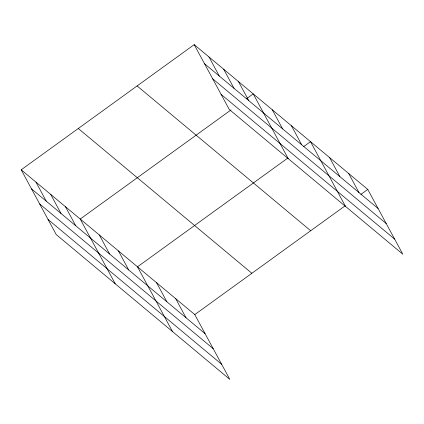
<?xml version="1.0" encoding="UTF-8"?>
<svg xmlns="http://www.w3.org/2000/svg" width="424" height="424" viewBox="0 0 424 424"><rect width="100%" height="100%" fill="white"/><g stroke="black" fill="none" stroke-linecap="round" stroke-linejoin="round"><path stroke-width="0.64" d="M21.2 169.801L194.78 314.592L229.797 379.358L56.217 234.567L21.2 169.801L194.203 44.642L367.783 189.433L402.8 254.199L229.22 109.408L194.203 44.642M231.016 109.933L80.216 219.033L115.233 283.794M246.349 98.845L253.218 93.874L288.235 158.634M287.769 158.099L137.498 266.813L172.515 331.573M303.626 146.624L310.501 141.653L345.518 206.419M194.78 314.592L345.051 205.879M360.909 194.404L367.783 189.433M204.516 63.722L378.097 208.513M212.668 78.8L386.248 223.591M221.068 94.329L394.649 239.125M137.111 85.945L310.691 230.736M78.292 128.499L251.872 273.289M31.519 188.881L205.099 333.672M39.67 203.955L213.251 348.751M48.066 219.489L221.646 364.28M348.687 173.506L359.006 192.586M329.596 157.58L339.91 176.66M291.405 125.727L301.724 144.807M272.314 109.8L282.628 128.88M238.463 81.567L248.782 100.647M223.713 69.255L234.027 88.335M208.958 56.949L219.272 76.028M175.684 298.666L186.004 317.746M156.594 282.739L166.908 301.819M118.407 250.886L128.721 269.966M99.311 234.96L109.625 254.04M65.466 206.721L75.779 225.801M50.71 194.415L61.024 213.495M35.955 182.108L46.269 201.188"/></g></svg>
